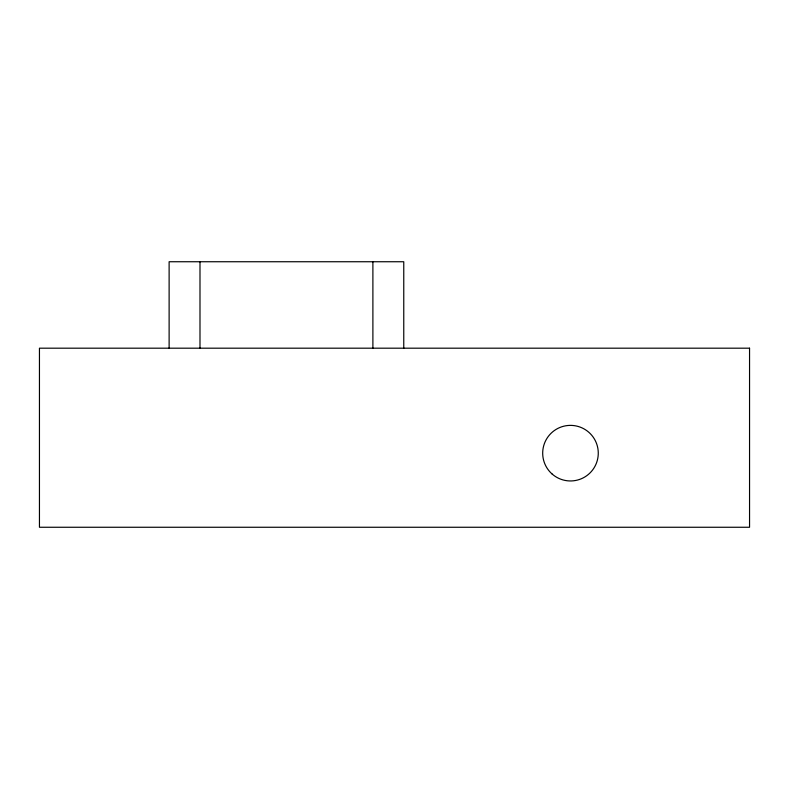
<?xml version="1.0" encoding="UTF-8"?>
<svg xmlns="http://www.w3.org/2000/svg" width="789" height="789" viewBox="0 0 789 789"><rect width="100%" height="100%" fill="white"/><g stroke="black" fill="none" stroke-linecap="round" stroke-linejoin="round"><path stroke-width="1.18" d="M403.761 348.186L403.761 261.741L169.122 261.741L169.122 348.186M372.891 261.741L372.891 348.186M199.992 261.741L199.992 348.186M749.55 348.186L39.45 348.186L39.45 527.259L749.55 527.259L749.55 348.186M552.152 474.051A27.783 27.783 0 0 0 597.737 458.587A27.783 27.783 0 0 0 561.561 426.849A27.783 27.783 0 0 0 552.152 474.051"/></g></svg>
